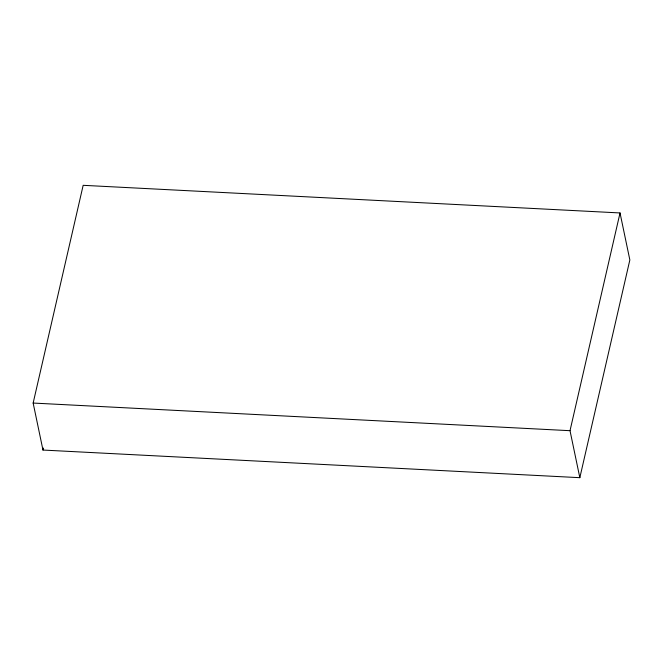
<?xml version="1.0" encoding="UTF-8"?>
<svg xmlns="http://www.w3.org/2000/svg" width="663" height="663" viewBox="0 0 663 663"><rect width="100%" height="100%" fill="white"/><g stroke="black" fill="none" stroke-linecap="round" stroke-linejoin="round"><path stroke-width="0.99" d="M33.15 403.054L83.165 185.317L620.029 212.947L629.85 259.946L579.835 477.683L42.971 450.053L33.15 403.054L570.014 430.693L579.835 477.683M42.971 450.053L43.426 448.039M570.014 430.693L620.029 212.947"/></g></svg>
